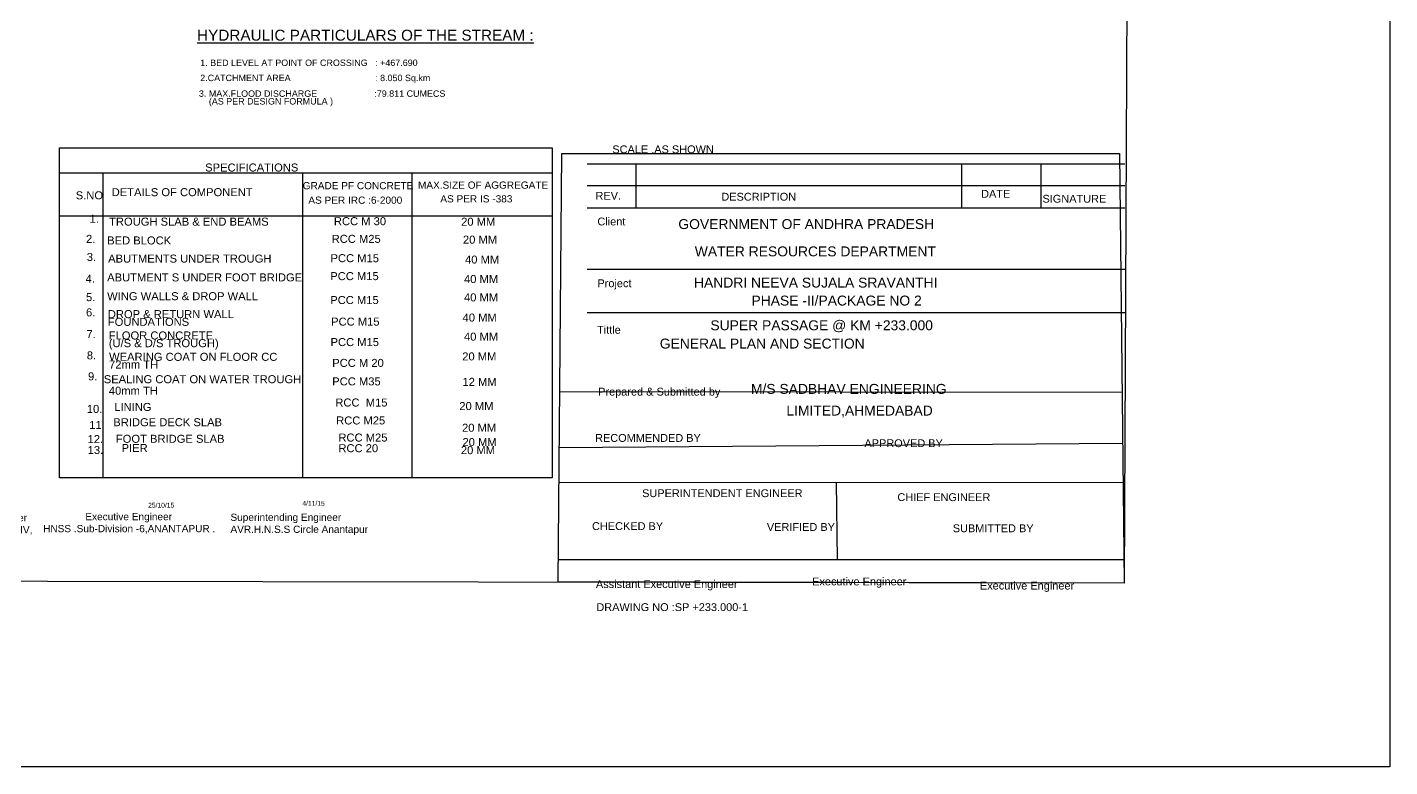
# Model space of a CAD drawing. Header units: inches. Extents: x 8.6 to 46.6, y 1.4 to 28.
# Drawn here: x 29.6 to 46.62, y 1.41 to 10.66 of the extents above; entities that cross this region are included whole.
import ezdxf

# ---------------------------------------------------------------- set-up
doc = ezdxf.new("R2010")
doc.units = ezdxf.units.IN
doc.header["$MEASUREMENT"] = 0
doc.layers.add('DIMENSION', color=7, linetype='Continuous')
doc.layers.add('TEXT', color=7, linetype='Continuous')
doc.styles.get("Standard").update_dxf_attribs({"font": 'arial.ttf', "height": 0.06})

msp = doc.modelspace()

# ---------------------------------------------------------------- linework, layer by layer
at = {"layer": 'DIMENSION'}
for points in [[(46.62444, 27.38882), (46.62444, 1.41237), (8.61737, 1.41237), (8.61737, 28.04922), (46.62163, 28.04922), (46.62444, 27.38882)], [(10.92788, 26.50433), (43.41032, 26.51903), (43.30559, 3.70654), (11.00166, 3.75731), (10.92788, 26.50433)], [(36.15845, 8.83391), (29.99741, 8.83391)], [(30.54169, 8.83391), (30.54169, 5.02496)], [(33.03778, 8.83391), (33.03778, 5.02496)], [(34.40275, 8.83391), (34.40275, 5.02496)], [(29.99741, 8.30074), (36.15845, 8.30074)]]:
    msp.add_lwpolyline(points, dxfattribs=at)
msp.add_lwpolyline([(29.99741, 9.15053), (36.15845, 9.15053), (36.15845, 5.02496), (29.99741, 5.02496)], close=True, dxfattribs=at)
at = {"layer": 'DIMENSION', "color": 0}
msp.add_lwpolyline([(43.30559, 3.70654), (36.23111, 3.72344), (36.27742, 9.07989), (43.24511, 9.08012)], close=True, dxfattribs=at)
for points in [[(43.31179, 8.94695), (36.59561, 8.94695)], [(37.2025, 8.94695), (37.2025, 8.39608)], [(41.27216, 8.94695), (41.27216, 8.39608)], [(42.2644, 8.94695), (42.2644, 8.39608)], [(43.31179, 8.67869), (36.59561, 8.67869)], [(43.31179, 8.39608), (36.59561, 8.39608)], [(43.31179, 7.63183), (36.59561, 7.63183)], [(43.31179, 7.09055), (36.59561, 7.09055)], [(43.27873, 6.09332), (36.25165, 6.09989)], [(43.28593, 5.45353), (36.24561, 5.40131)], [(43.29138, 4.96883), (36.24183, 4.96326)], [(39.72198, 3.99889), (39.71154, 4.966)], [(43.30231, 3.99802), (36.2335, 3.99974)]]:
    msp.add_lwpolyline(points, dxfattribs=at)

# ---------------------------------------------------------------- texts
at = {"layer": 'DIMENSION'}
for s, height, p in [('1. BED LEVEL AT POINT OF CROSSING   : +467.690', 0.08, (31.75836, 10.17588)), ('2.CATCHMENT AREA                                  : 8.050 Sq.km', 0.08, (31.75836, 9.98633)), ('3. MAX.FLOOD DISCHARGE                       :79.811 CUMECS', 0.08, (31.74169, 9.79031)), ('    (AS PER DESIGN FORMULA )', 0.08, (31.74169, 9.69393)), ('SPECIFICATIONS ', 0.1, (31.81998, 8.85607)), ('GRADE PF CONCRETE ', 0.09, (33.03868, 8.63396)), ('MAX.SIZE OF AGGREGATE ', 0.09, (34.47943, 8.64121)), ('S.NO', 0.1, (30.2023, 8.50833)), ('DETAILS OF COMPONENT', 0.1, (30.65163, 8.54785)), ('AS PER IRC :6-2000', 0.09, (33.10924, 8.45275)), ('AS PER IS -383', 0.09, (34.75871, 8.46958)), ('1.', 0.1, (30.37593, 8.21499)), ('TROUGH SLAB & END BEAMS ', 0.1, (30.61895, 8.17934)), ('RCC M 30', 0.1, (33.42882, 8.18476)), ('20 MM', 0.1, (35.01887, 8.17845)), ('2.', 0.1, (30.33067, 7.96378)), ('BED BLOCK ', 0.1, (30.59503, 7.94427)), ('RCC M25', 0.1, (33.40077, 7.96397)), ('20 MM', 0.1, (35.04132, 7.95416)), ('3.', 0.1, (30.34073, 7.73768)), ('ABUTMENTS UNDER TROUGH ', 0.1, (30.60699, 7.71717)), ('PCC M15', 0.1, (33.38674, 7.72216)), ('40 MM', 0.1, (35.06784, 7.70484)), ('4.', 0.1, (30.32565, 7.46637)), ('ABUTMENT S UNDER FOOT BRIDGE ', 0.1, (30.59503, 7.48209)), ('PCC M15', 0.1, (33.38323, 7.49787)), ('40 MM', 0.1, (35.05457, 7.46178)), ('5.', 0.1, (30.33067, 7.23526)), ('WING WALLS & DROP WALL', 0.1, (30.59503, 7.24702)), ('40 MM', 0.1, (35.05457, 7.23198)), ('PCC M15', 0.1, (33.38328, 7.19885)), ('6.', 0.1, (30.33067, 7.04434)), ('DROP & RETURN WALL', 0.1, (30.60321, 7.02271)), ('FOUNDATIONS ', 0.1, (30.60321, 6.92632)), ('PCC M15', 0.1, (33.39379, 6.929)), ('40 MM', 0.1, (35.03688, 6.98008)), ('7.', 0.1, (30.3357, 6.77303)), ('FLOOR CONCRETE ', 0.1, (30.61517, 6.75576)), ('40 MM', 0.1, (35.05457, 6.74144)), ('(U/S & D/S TROUGH)', 0.1, (30.61517, 6.65938)), ('PCC M15', 0.1, (33.38678, 6.67317)), ('8.', 0.1, (30.34073, 6.50675)), ('WEARING COAT ON FLOOR CC', 0.1, (30.61916, 6.48881)), ('72mm TH', 0.1, (30.61916, 6.39243)), ('PCC M 20', 0.1, (33.4078, 6.41278)), ('20 MM', 0.1, (35.03246, 6.49396)), ('9.', 0.1, (30.35584, 6.24437)), ('SEALING COAT ON WATER TROUGH ', 0.1, (30.55254, 6.20881)), ('40mm TH ', 0.1, (30.61605, 6.06552)), ('PCC M35', 0.1, (33.4078, 6.18148)), ('12 MM', 0.1, (35.03569, 6.17575)), ('LINING ', 0.1, (30.68383, 5.86218)), ('RCC  M15', 0.1, (33.44637, 5.91744)), ('20 MM', 0.1, (34.99641, 5.87296)), ('10.', 0.1, (30.34076, 5.83741)), ('RCC M25', 0.1, (33.45689, 5.69315)), ('11.', 0.1, (30.37093, 5.63644)), ('BRIDGE DECK SLAB ', 0.1, (30.67186, 5.67093)), ('20 MM', 0.1, (35.03016, 5.60209)), ('12.', 0.1, (30.35081, 5.46059)), ('FOOT BRIDGE SLAB ', 0.1, (30.70376, 5.46375)), ('RCC M25', 0.1, (33.48495, 5.47937)), ('20 MM', 0.1, (35.03577, 5.42265)), ('13.', 0.1, (30.35127, 5.32345)), ('PIER ', 0.1, (30.77553, 5.34821)), ('RCC 20', 0.1, (33.48495, 5.3462)), ('20 MM', 0.1, (35.01558, 5.32165)), ('25/10/15', 0.06, (31.10715, 4.65312)), ('4/11/15', 0.06, (33.03472, 4.67635))]:
    msp.add_text(s, height=height, dxfattribs=at).set_placement(p)
at = {"layer": 'DIMENSION', "char_height": 0.09, "attachment_point": 1}
for s, insert, width in [('\\pi0.18366;Deputy Executive Engineer \\P\\pi0.11911;AVR HNSS .Sub-Division -IV,\\P\\pi0.5208;ANANTAPUR .', (27.89306, 4.57122), 1.8759631), ('\\pi0.54911; Executive Engineer \\P\\pi0.02114; HNSS .Sub-Division -6,ANANTAPUR .', (29.73837, 4.58554), 2.2181798), ('Superintending Engineer \\PAVR.H.N.S.S Circle Anantapur ', (32.13607, 4.5774), 1.8759631)]:
    msp.add_mtext(s, dxfattribs=dict(at, insert=insert, width=width))
at = {"layer": 'TEXT'}
msp.add_text('%%UHYDRAULIC PARTICULARS OF THE STREAM :', height=0.1368968, dxfattribs=at).set_placement((31.71815, 10.49238))
at = {"layer": 'TEXT', "color": 0}
for s, height, p in [('SCALE .AS SHOWN ', 0.0978649, (36.90838, 9.08428)), ('REV.', 0.097865, (36.69811, 8.50358)), ('DESCRIPTION ', 0.0978649, (38.27083, 8.49176)), ('DATE ', 0.097865, (41.51739, 8.52822)), ('SIGNATURE ', 0.097865, (42.28425, 8.46645)), ('Client ', 0.097865, (36.7219, 8.18216)), ('GOVERNMENT OF ANDHRA PRADESH ', 0.124058, (37.73359, 8.13681)), ('WATER RESOURCES DEPARTMENT ', 0.124058, (37.93878, 7.79518)), ('Project ', 0.097865, (36.72223, 7.40963)), ('HANDRI NEEVA SUJALA SRAVANTHI', 0.124058, (37.92901, 7.40475)), ('PHASE -II/PACKAGE NO 2', 0.124058, (38.64722, 7.18025)), ('SUPER PASSAGE @ KM +233.000', 0.124058, (38.13421, 6.87116)), ('Tittle ', 0.097865, (36.71732, 6.82723)), ('GENERAL PLAN AND SECTION ', 0.124058, (37.5012, 6.64241)), ('Prepared & Submitted by ', 0.0978649, (36.73131, 6.05427)), ('M/S SADBHAV ENGINEERING ', 0.124058, (38.6406, 6.07579)), (' LIMITED,AHMEDABAD ', 0.124058, (39.03542, 5.80397)), ('RECOMMENDED BY ', 0.0978649, (36.69283, 5.47551)), ('APPROVED BY ', 0.0978649, (40.05923, 5.40969)), ('SUPERINTENDENT ENGINEER ', 0.0978649, (37.28044, 4.78433)), ('CHIEF ENGINEER ', 0.0978649, (40.4711, 4.73496)), ('CHECKED BY ', 0.0978649, (36.65439, 4.37291)), ('VERIFIED BY ', 0.0978649, (38.84008, 4.36193)), ('SUBMITTED BY ', 0.0978649, (41.16306, 4.34548)), ('Assistant Executive Engineer  ', 0.0978649, (36.70354, 3.64744)), ('Executive Engineer', 0.0978649, (39.40545, 3.68036)), ('Executive Engineer', 0.0978649, (41.50212, 3.62892)), ('DRAWING NO :SP +233.000-1', 0.0978649, (36.70895, 3.35948))]:
    msp.add_text(s, height=height, dxfattribs=at).set_placement(p)

doc.saveas('drawing.dxf')
